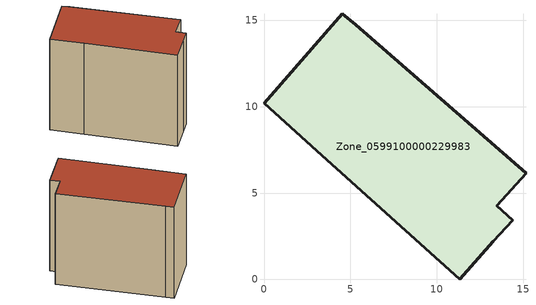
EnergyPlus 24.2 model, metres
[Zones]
Zone_0599100000229983
 floor ground (C_G): 13.47,4.25 14.37,3.43 13.25,2.2 11.31,0 3.05,7.43 0,10.2 4.53,15.38 5.3,14.74 15.15,6.15 z0
 wall outside (C_F): 0,10.2 3.05,7.43 11.31,0 13.25,2.2 14.37,3.43 13.47,4.25 15.15,6.15 5.3,14.74 4.53,15.38 0,10.2 z0:12.82
 roof outside (C_R): 15.15,6.15 5.3,14.74 4.53,15.38 0,10.2 3.05,7.43 11.31,0 13.25,2.2 14.37,3.43 13.47,4.25 z12.82
[BUILDING]
Pand.0599100000229983: North Axis=0; Terrain=City; Loads Convergence Tolerance Value=0.04; Temperature Convergence Tolerance Value=0.4; Solar Distribution=FullExterior; Maximum Number of Warmup Days=25; Minimum Number of Warmup Days=1
[Site:Location]
Rotterdam.The.Hague.AP_ZH_NLD Design_Conditions: Latitude=51.96; Longitude=4.45; Time Zone=1; Elevation=-4.5
[SITE:GROUNDTEMPERATURE:BUILDINGSURFACE]
18, 18, 18, 18, 18, 18, 18, 18, 18, 18, 18, 18
[MATERIAL] Thermal Absorptance=0.9; Solar Absorptance=0.7; Visible Absorptance=0.7
Name | Roughness | Thickness | Conductivity | Density | Specific Heat
G.TI.1946 | MediumSmooth | 0.15 | 1 | 540 | 1210
F.TI.1946 | Rough | 0.3 | 0.857143 | 1920 | 840
R.TI.1946 | MediumRough | 0.2 | 0.1 | 1500 | 1000
[CONSTRUCTION]
C_G: G.TI.1946
C_F: F.TI.1946
C_R: R.TI.1946
[ZONE]
Zone_0599100000229983: Type=1; Multiplier=1; Ceiling Height=Autocalculate; Volume=Autocalculate; Floor Area=autocalculate; Part of Total Floor Area=Yes
[ZONEINFILTRATION:DESIGNFLOWRATE]
Infil_Zone_0599100000229983: Zone or ZoneList or Space or SpaceList=Zone_0599100000229983; Schedule=AlwaysOn; Design Flow Rate Calculation Method=Flow/Area; Flow Rate per Floor Area=0.003; Constant Term Coefficient=1; Temperature Term Coefficient=0; Velocity Term Coefficient=0; Velocity Squared Term Coefficient=0
[HVACTEMPLATE:ZONE:IDEALLOADSAIRSYSTEM]
Zone_0599100000229983: Maximum Heating Supply Air Temperature=50; Minimum Cooling Supply Air Temperature=13; Maximum Heating Supply Air Humidity Ratio=0.0156; Minimum Cooling Supply Air Humidity Ratio=0.0077; Heating Limit=NoLimit; Cooling Limit=NoLimit; Dehumidification Control Type=ConstantSensibleHeatRatio; Cooling Sensible Heat Ratio=0.7; Dehumidification Setpoint=60; Humidification Control Type=None; Humidification Setpoint=30; Outdoor Air Method=None; Outdoor Air Flow Rate per Person=0.00944; Outdoor Air Flow Rate per Zone Floor Area=0; Outdoor Air Flow Rate per Zone=0; Demand Controlled Ventilation Type=None; Outdoor Air Economizer Type=NoEconomizer; Heat Recovery Type=None; Sensible Heat Recovery Effectiveness=0.7; Latent Heat Recovery Effectiveness=0.65
[ZONECONTROL:THERMOSTAT]
ThermostatControl_Zone_0599100000229983: Zone or ZoneList=Zone_0599100000229983; Control Type Schedule=DualSetpointControlType; Control 1=Thermostat_Zone_0599100000229983; Temperature Difference Between Cutout And Setpoint=0
[THERMOSTATSETPOINT:DUALSETPOINT]
Thermostat_Zone_0599100000229983: Heating Setpoint Temperature Schedule=HeatingSetpoint_Zone_0599100000229983; Cooling Setpoint Temperature Schedule=CoolingSetpoint_Zone_0599100000229983
[SCHEDULE:COMPACT]
HeatingSetpoint_Zone_0599100000229983: Through: 12/31, For: AllDays, Until: 24:00, 21
CoolingSetpoint_Zone_0599100000229983: Through: 12/31, For: AllDays, Until: 24:00, 24
DualSetpointControlType: Through: 12/31, For: AllDays, Until: 24:00, 4
AlwaysOn: Through: 12/31, For: AllDays, Until: 24:00, 1
